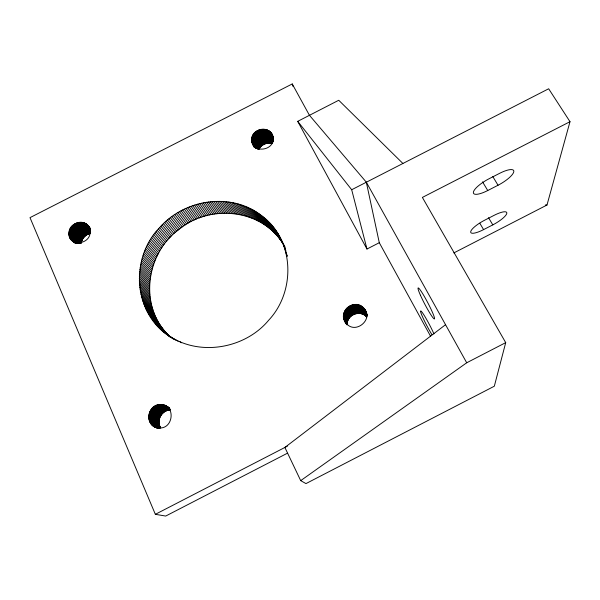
<?xml version="1.0" encoding="UTF-8"?>
<svg xmlns="http://www.w3.org/2000/svg" width="600" height="600" viewBox="0 0 600 600"><rect width="100%" height="100%" fill="white"/><g stroke="black" fill="none" stroke-linecap="round" stroke-linejoin="round"><path stroke-width="0.9" d="M150.42 423.06L160.688 427.897C155.933 420.787 161.738 410.04 170.257 409.987L160.373 404.528C146.055 404.183 144.667 428.647 159.743 427.987C174.105 428.377 175.485 403.83 160.373 404.528M160.59 328.965C190.56 357.93 242.843 351.465 268.695 320.197C295.41 291.832 294.772 241.282 263.085 216.84C232.928 191.715 184.77 198.66 159.645 227.625C129.757 257.782 133.058 313.92 170.257 336.847C138.72 308.692 145.118 254.49 178.058 230.115C208.778 203.52 262.462 208.522 283.597 244.702M90.075 231.998C90.758 218.002 68.625 220.455 68.992 233.19C68.22 247.267 90.517 244.815 90.075 231.998L79.545 222.27M251.663 139.95C251.1 127.267 273.007 125.123 273.157 138.517C273.81 151.275 251.737 153.428 251.663 139.95L255.015 147.165M347.123 324.847C346.395 314.895 360.435 309.337 366.765 317.017L363.877 308.257C354.615 297.038 336.127 312.78 346.365 323.468C355.62 334.83 374.25 318.952 363.877 308.257M78.517 222.428L90.427 233.423C85.688 234.345 81.742 238.522 81.27 243.36L69.03 232.68M287.31 453.27L165.712 516.053L155.355 514.32L30 217.635L292.245 83.948L309.397 115.238L366.315 182.175L379.29 242.708L366.975 249.03L351.69 189.735L548.662 88.77L570 121.688L422.377 197.423L505.71 342.63L494.325 386.213L305.97 483.592L300.705 480.638L284.88 447.457L445.545 324.697M453.84 252.923L546.99 205.02L570 121.688M272.31 143.625C267.263 141.953 261.255 144.54 258.975 149.34L252.697 135.585M300.705 480.638L466.71 362.775L505.71 342.63M366.975 249.03L297.712 121.343L338.737 100.26L402.877 163.447M155.355 514.32L287.37 446.175M483.585 229.62L492.795 224.88A15.322 3.87 -30 0 0 506.812 213.248A15.322 3.87 -30 0 0 494.055 215.37L484.582 220.245A15.3 3.877 -29.9 0 0 470.685 231.817A15.3 3.877 -29.9 0 0 483.585 229.62L479.827 223.252M487.748 190.53L498.037 185.243A17.212 4.83 -30.7 0 0 513.81 171.6A17.212 4.83 -30.7 0 0 499.612 173.34L489 178.785A17.183 4.838 -30.5 0 0 473.377 192.353A17.183 4.838 -30.5 0 0 487.748 190.53L482.55 181.868M279.15 235.972L277.627 236.505L271.793 225.315M545.325 204.968L546.99 205.02M154.403 426.772L157.433 428.19M152.175 425.183L158.46 428.115M152.587 425.543L158.078 428.107M153.015 425.888L158.108 428.265M153.93 426.502L157.605 428.205M151.41 424.388L159.285 428.077M151.778 424.793L158.858 428.107M150.727 423.518L160.192 427.972M151.058 423.967L159.727 428.033M150.135 422.58L160.41 427.44M149.64 421.582L159.922 426.472M149.873 422.085L160.155 426.96M149.43 421.058L159.72 425.97M149.243 420.533L159.54 425.452M148.95 419.438L159.255 424.395M149.085 419.985L159.39 424.928M148.845 418.882L159.157 423.855M148.77 418.312L159.075 423.315M148.718 417.75L159.023 422.76M148.695 417.173L159 422.213M148.695 416.603L159 421.65M148.733 416.025L159.03 421.095M148.785 415.447L159.083 420.54M148.875 414.877L159.165 419.985M148.988 414.308L159.27 419.438M149.123 413.745L159.405 418.89M149.288 413.183L159.562 418.35M149.483 412.635L159.75 417.817M149.692 412.095L159.953 417.293M149.933 411.562L160.185 416.783M150.203 411.037L160.44 416.28M150.488 410.535L160.718 415.785M150.803 410.04L161.017 415.305M151.132 409.56L161.34 414.847M151.493 409.095L161.685 414.397M151.868 408.645L162.045 413.963M152.265 408.217L162.428 413.55M152.678 407.812L162.825 413.16M153.105 407.423L163.238 412.785M153.555 407.055L163.672 412.425M154.02 406.71L164.123 412.095M154.5 406.388L164.58 411.78M154.995 406.088L165.06 411.495M156.007 405.562L166.042 410.985M155.498 405.817L165.547 411.225M156.532 405.338L166.545 410.768M157.065 405.143L167.062 410.58M158.153 404.827L168.113 410.272M157.605 404.97L167.587 410.415M158.708 404.707L168.645 410.16M159.817 404.558L169.718 410.018M159.262 404.625L169.178 410.077M160.928 404.52L170.032 409.56M162.03 404.595L170.227 409.14M161.483 404.543L169.815 409.162M163.65 404.918L169.118 407.82M163.118 404.783L168.833 407.963M162.578 404.67L169.118 408.308M165.683 405.72L168.922 407.528M164.692 405.263L169.245 407.737M161.895 330.157L170.145 336.885M163.238 331.32L170.085 336.9M158.07 326.475L167.812 334.44M170.4 336.593L173.28 338.947M159.315 327.735L171.803 337.972M155.7 323.865L165.51 331.905M173.46 338.438L175.605 340.192M156.87 325.185L166.642 333.188M171.915 337.53L174.067 339.293M153.465 321.135L163.343 329.257M176.625 340.132L178.042 341.288M154.56 322.515L164.407 330.6M151.38 318.3L161.317 326.505M152.407 319.733L162.308 327.9M150.398 316.845L160.358 325.095M179.887 341.663L181.282 342.817M149.453 315.36L159.442 323.655M148.545 313.853L158.558 322.192M147.683 312.322L157.718 320.707M146.858 310.77L156.915 319.207M146.07 309.195L156.15 317.678M145.328 307.597L155.422 316.132M144.63 305.985L154.74 314.572M143.97 304.358L154.095 312.99M143.347 302.707L153.495 311.392M70.185 238.455L75.87 243.54M142.778 301.05L152.933 309.78M70.718 239.28L74.79 242.775M71.325 240.03L74.715 242.94M142.245 299.37L152.415 308.153M69.405 236.663L76.89 243.12M69.57 237.127L77.047 243.577M69.75 237.585L76.545 243.435M69.96 238.028L76.073 243.292M69.075 235.208L78.6 243.458M69.165 235.702L78.008 243.353M69.27 236.183L77.438 243.24M68.985 234.21L79.185 243.067M69.015 234.712L79.222 243.562M141.757 297.675L151.935 306.51M141.308 295.972L151.5 304.853M68.992 233.19L80.55 243.263M68.97 233.7L79.852 243.165M69.097 232.17L81.33 242.865M69.308 231.157L81.525 241.875M140.91 294.255L151.11 303.188M69.188 231.66L81.42 242.37M140.55 292.522L150.757 301.515M69.608 230.153L81.817 240.907M69.442 230.647L81.66 241.388M69.795 229.657L82.005 240.428M70.245 228.697L82.433 239.498M140.235 290.79L150.45 299.827M70.012 229.178L82.207 239.955M70.778 227.775L82.95 238.597M70.5 228.233L82.68 239.04M71.078 227.325L83.235 238.163M139.965 289.043L150.18 298.132M71.738 226.478L83.873 237.337M139.74 287.288L149.955 296.438M71.4 226.897L83.543 237.75M72.097 226.072L84.218 236.947M72.863 225.315L84.96 236.212M139.56 285.525L149.775 294.728M72.472 225.683L84.578 236.572M73.695 224.625L85.762 235.545M73.275 224.962L85.358 235.868M74.137 224.31L86.183 235.237M139.425 283.755L149.632 293.01M75.045 223.733L87.067 234.683M74.588 224.01L86.625 234.952M75.517 223.478L87.525 234.435M139.328 281.985L149.542 291.293M139.282 280.215L149.49 289.575M76.492 223.035L88.47 234.007M76.005 223.245L87.99 234.21M77.498 222.683L89.438 233.67M76.988 222.847L88.95 233.827M139.275 278.438L149.475 287.85M78.008 222.548L89.933 233.535M79.035 222.337L90.262 232.718M139.312 276.66L149.505 286.125M80.58 222.21L90.45 231.375M80.062 222.225L90.608 232.005M82.102 222.308L89.97 229.642M81.6 222.248L90.135 230.197M81.09 222.218L90.293 230.775M84.052 222.78L90.57 228.885M83.58 222.63L90.105 228.735M139.395 274.875L149.58 284.4M83.093 222.495L90.285 229.215M82.605 222.39L90.457 229.725M86.227 223.905L89.302 226.755M85.395 223.388L89.948 227.655M84.96 223.163L89.52 227.43M84.51 222.96L89.722 227.843M139.523 273.097L149.7 282.675M139.695 271.32L149.858 280.957M139.905 269.55L150.06 279.233M140.16 267.78L150.308 277.522M140.46 266.017L150.593 275.805M140.805 264.255L150.915 274.103M141.188 262.507L151.282 272.4M141.615 260.76L151.695 270.712M142.087 259.028L152.145 269.032M142.597 257.295L152.632 267.353M143.153 255.585L153.165 265.695M143.745 253.882L153.735 264.045M144.382 252.188L154.343 262.403M145.058 250.515L154.995 260.775M145.77 248.85L155.678 259.163M146.52 247.208L156.405 257.572M147.315 245.58L157.163 255.99M148.148 243.968L157.965 254.423M149.01 242.37L158.805 252.877M149.917 240.795L159.675 251.355M150.863 239.243L160.583 249.847M151.837 237.705L161.528 248.362M152.85 236.197L162.502 246.892M153.9 234.705L163.515 245.452M154.98 233.243L164.558 244.028M156.097 231.803L165.637 242.632M157.245 230.385L166.748 241.26M158.43 228.99L167.887 239.91M159.645 227.625L169.058 238.59M160.89 226.29L170.257 237.292M162.157 224.985L171.488 236.025M163.462 223.702L172.748 234.788M164.797 222.45L174.03 233.572M166.155 221.235L175.35 232.388M167.542 220.042L176.685 231.24M168.96 218.888L178.058 230.115M170.392 217.763L179.445 229.028M171.863 216.667L180.863 227.97M297.712 121.343L351.69 189.735M173.347 215.61L182.295 226.942M174.855 214.583L183.757 225.952M176.392 213.593L185.243 224.993M177.945 212.64L186.743 224.062M179.52 211.718L188.265 223.178M181.11 210.833L189.81 222.322M182.722 209.985L191.37 221.498M184.358 209.175L192.945 220.718M186 208.403L194.535 219.968M187.665 207.675L196.147 219.255M189.345 206.978L197.767 218.587M191.032 206.317L199.41 217.95M192.743 205.702L201.053 217.35M194.46 205.118L202.718 216.795M196.185 204.585L204.39 216.27M197.925 204.083L206.07 215.79M199.673 203.625L207.765 215.347M201.428 203.205L209.468 214.942M203.19 202.83L211.17 214.583M204.96 202.493L212.88 214.26M206.737 202.2L214.605 213.975M208.515 201.945L216.322 213.735M210.292 201.735L218.048 213.532M212.077 201.57L219.78 213.368M213.87 201.442L221.505 213.248M215.655 201.353L223.237 213.173M217.44 201.315L224.962 213.135M219.225 201.315L226.695 213.135M221.002 201.353L228.413 213.18M222.78 201.435L230.138 213.263M224.55 201.562L231.855 213.39M226.32 201.735L233.565 213.555M228.075 201.945L235.267 213.757M492.81 176.595L498.037 185.243M229.83 202.192L236.962 214.005M231.57 202.493L238.657 214.298M233.303 202.83L240.33 214.627M488.55 217.733L492.795 224.88M235.028 203.205L242.002 214.995M236.737 203.625L243.66 215.407M238.44 204.083L245.303 215.858M240.12 204.585L246.938 216.345M241.792 205.132L248.55 216.877M243.442 205.718L250.155 217.447M245.085 206.34L251.737 218.055M246.697 207L253.312 218.7M248.303 207.705L254.858 219.39M249.885 208.447L256.395 220.11M366.315 182.175L466.71 362.775M251.445 209.228L257.903 220.875M252.983 210.053L259.395 221.67M254.498 210.907L260.865 222.502M379.29 242.708L430.643 336.375M255.998 211.808L262.312 223.38M257.46 212.737L263.737 224.288M258.907 213.712L265.14 225.233M260.325 214.718L266.513 226.208M261.72 215.76L267.862 227.22M263.085 216.84L269.183 228.27M264.42 217.95L270.48 229.35M265.725 219.097L271.748 230.468M267 220.275L272.985 231.615M268.245 221.49L274.192 232.792M286.44 254.895L287.272 256.478M269.46 222.728L275.37 234M286.043 253.163L287.288 255.555M270.645 224.01L276.517 235.237M273.983 228.015L279.757 239.13M285.112 249.743L285.945 251.355M272.91 226.65L278.707 237.803M285.593 251.445L286.433 253.05M283.388 244.733L285.502 248.82M276.038 230.827L281.745 241.868M284.002 246.382L285.27 248.827M275.032 229.41L280.77 240.487M284.58 248.055L285.84 250.485M278.843 235.252L284.895 246.862M277.942 233.752L284.85 247.208M277.013 232.275L282.69 243.27M251.782 141.42L254.558 147.495M251.873 141.9L254.37 147.555M252.292 143.303L253.875 146.722M251.678 139.455L255.765 148.282M251.678 140.438L255.022 147.653M251.715 140.933L254.692 147.33M251.873 137.97L256.702 148.44M251.782 138.465L256.237 148.118M251.715 138.96L256.178 148.605M252.127 136.995L257.685 149.1M251.985 137.483L257.183 148.77M252.48 136.05L258.405 148.98M252.292 136.523L258.218 149.445M252.93 135.127L259.207 148.898M253.47 134.243L259.725 148.042M253.192 134.678L259.455 148.462M254.1 133.41L260.332 147.233M253.778 133.822L260.017 147.63M254.438 133.02L260.663 146.85M255.18 132.27L261.382 146.13M254.805 132.637L261.015 146.483M255.577 131.925L261.765 145.792M256.425 131.28L262.582 145.17M255.998 131.595L262.163 145.47M256.868 130.988L263.01 144.885M257.79 130.462L263.903 144.375M257.325 130.718L263.452 144.615M258.27 130.23L264.368 144.15M259.26 129.833L265.327 143.767M258.765 130.02L264.847 143.947M259.77 129.667L265.815 143.602M260.798 129.405L266.812 143.355M260.28 129.525L266.31 143.468M261.322 129.308L267.322 143.257M262.373 129.195L268.335 143.145M261.847 129.24L267.825 143.19M263.423 129.172L269.355 143.123M343.71 318.03L346.215 323.933M343.822 318.577L345.608 322.785M262.897 129.165L268.845 143.123M343.957 319.118L345.743 323.513M263.94 129.195L269.858 143.153M343.567 316.928L346.793 324.54M346.005 323.04L346.702 324.697M343.62 317.483L346.132 323.392M264.975 129.315L270.862 143.273M343.538 315.817L347.123 324.315M264.457 129.24L270.36 143.197M343.538 316.373L346.763 324M265.98 129.532L271.837 143.483M343.62 314.707L347.197 323.235M265.485 129.413L271.35 143.37M343.567 315.263L347.145 323.775M266.955 129.84L272.438 142.965M343.808 313.605L347.385 322.17M266.475 129.675L271.972 142.808M343.702 314.153L347.28 322.702M267.885 130.245L272.663 141.72M343.95 313.065L347.513 321.645M267.428 130.035L272.558 142.335M269.183 131.01L273.248 140.828M344.115 312.525L347.678 321.127M268.763 130.733L273.18 141.382M268.335 130.477L273.097 141.953M270.683 132.3L273.368 138.833M270.33 131.947L273.36 139.305M269.97 131.618L273.337 139.792M344.303 312L347.858 320.618M269.58 131.303L273.3 140.303M271.86 133.86L273.382 137.347M271.312 133.05L273.45 138.248M271.005 132.667L273.142 137.865M344.52 311.483L348.067 320.115M344.76 310.972L348.3 319.627M345.03 310.478L348.555 319.147M345.315 309.998L348.84 318.675M345.63 309.532L349.14 318.225M345.968 309.075L349.462 317.79M346.327 308.64L349.808 317.362M346.71 308.22L350.175 316.957M347.108 307.822L350.565 316.575M347.528 307.44L350.97 316.2M347.962 307.08L351.39 315.855M348.42 306.735L351.832 315.525M348.892 306.42L352.282 315.218M349.38 306.12L352.755 314.933M349.875 305.85L353.235 314.67M350.385 305.603L353.73 314.43M350.91 305.377L354.24 314.212M351.442 305.183L354.75 314.025M351.99 305.01L355.275 313.853M352.538 304.86L355.808 313.71M353.093 304.74L356.347 313.597M353.655 304.65L356.888 313.507M354.225 304.582L357.435 313.44M354.788 304.538L357.983 313.403M355.358 304.53L358.53 313.395M355.928 304.545L359.077 313.41M356.49 304.582L359.625 313.447M357.053 304.65L360.173 313.515M357.608 304.748L360.705 313.612M358.163 304.875L361.245 313.733M358.71 305.017L361.77 313.875M359.243 305.197L362.288 314.048M359.775 305.4L362.798 314.243M360.285 305.625L363.293 314.46M361.282 306.15L364.252 314.97M360.795 305.873L363.78 314.7M361.755 306.442L364.718 315.255M362.22 306.765L365.16 315.57M363.082 307.47L366 316.252M362.663 307.11L365.587 315.9M363.487 307.86L366.39 316.627M364.582 309.12L366.877 316.11M364.237 308.685L366.832 316.553M365.475 310.538L366.892 314.88M365.205 310.05L366.907 315.27M364.905 309.577L366.9 315.683M292.245 83.948L293.07 86.49M365.947 311.543L367.02 314.85M431.97 334.702A16.043 1.395 62.2 0 1 421.808 315.157A16.043 1.395 62.2 0 1 423.577 314.415A16.043 1.395 62.2 0 1 433.928 333.885M420.435 295.23A17.46 1.657 62.3 0 0 434.265 318.938A17.46 1.657 62.3 0 0 424.215 296.257A17.46 1.657 62.3 0 0 420.435 295.23"/></g></svg>
